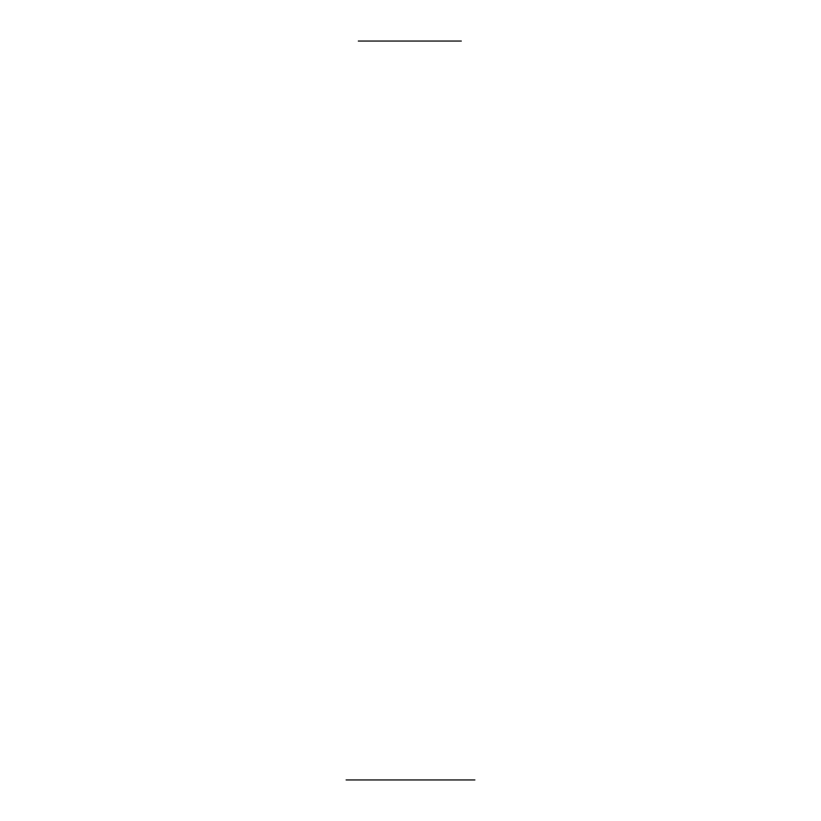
<?xml version="1.0" encoding="UTF-8"?>
<svg xmlns="http://www.w3.org/2000/svg" width="821" height="821" viewBox="0 0 821 821"><rect width="100%" height="100%" fill="white"/><g stroke="black" fill="none" stroke-linecap="round" stroke-linejoin="round"><path stroke-width="1.23" d="M358.233 41.05L461.351 41.05M346.031 779.95L474.969 779.95"/></g></svg>
